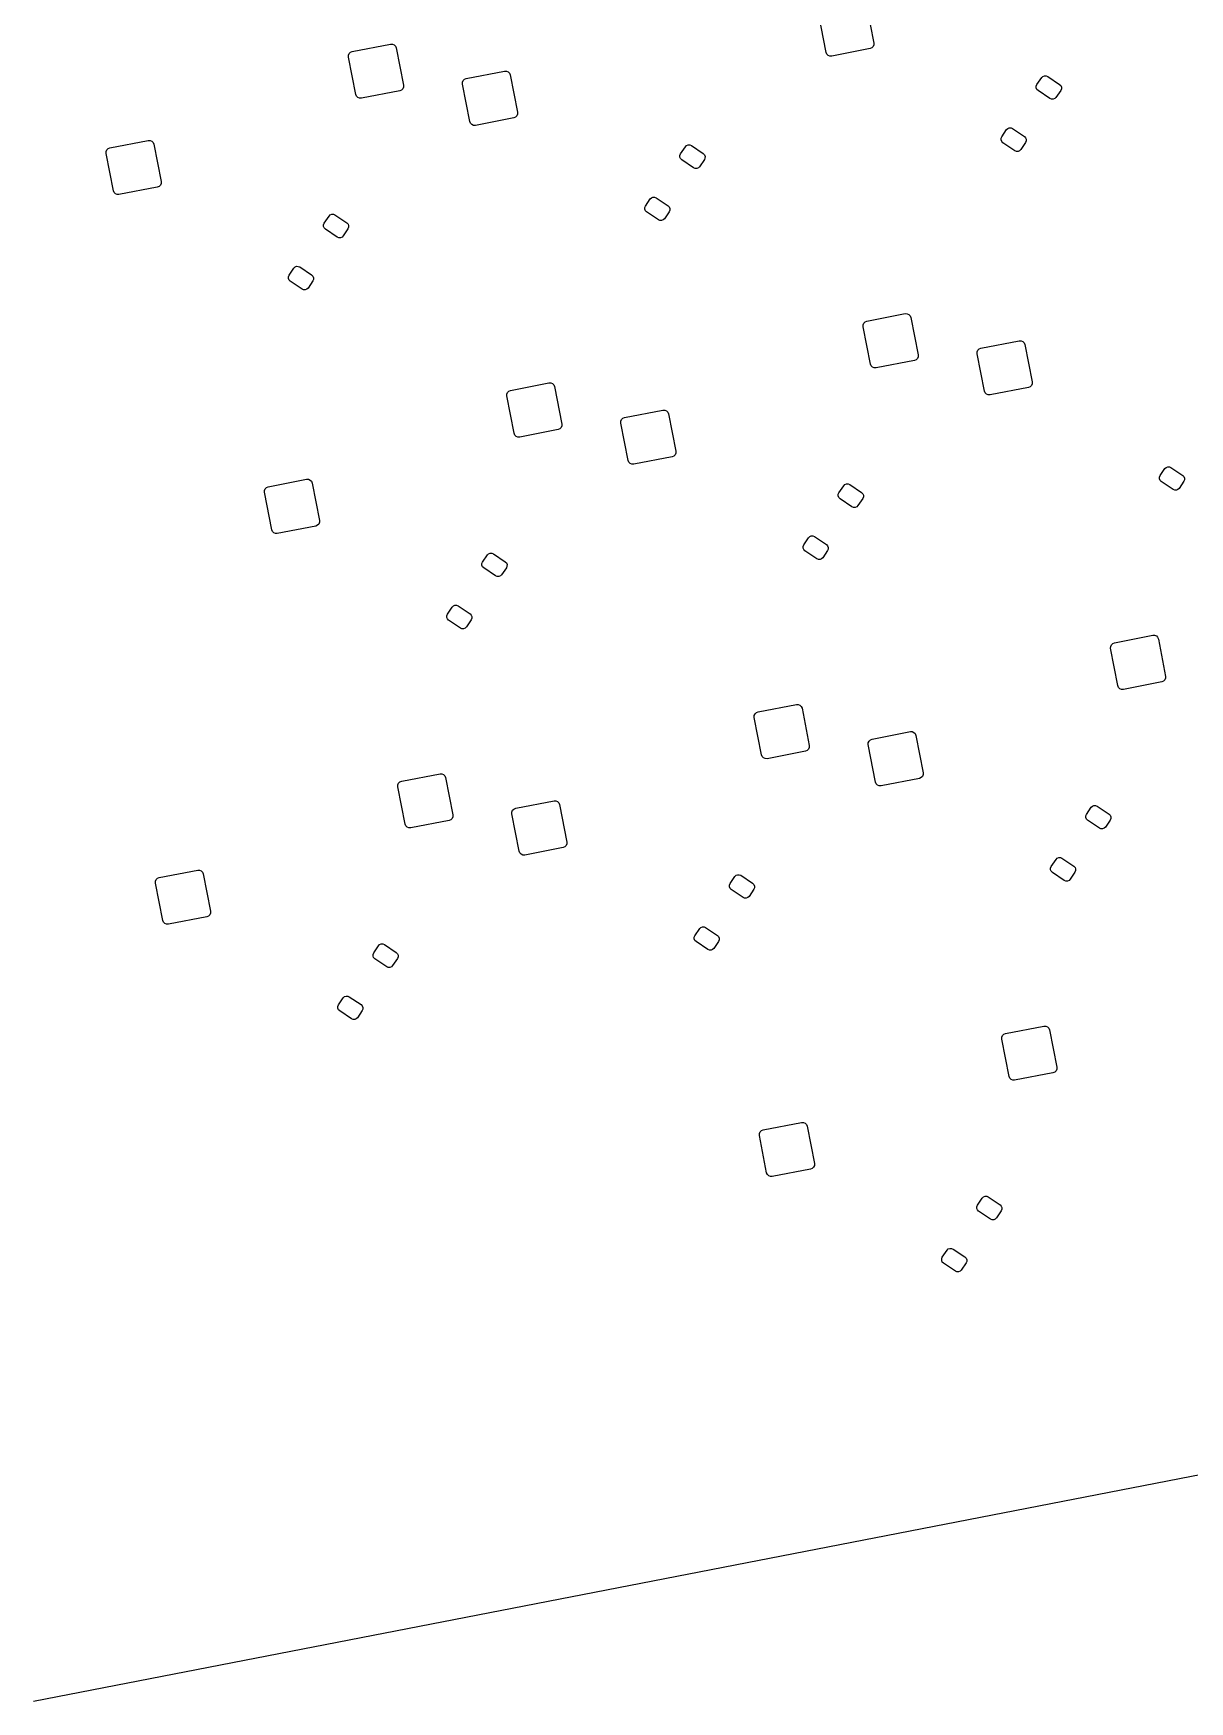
# Model space of a CAD drawing. Extents: x 101 to 518, y -308 to -134.
# Drawn here: x 265.4 to 326.1, y -307.3 to -219.7 of the extents above; entities that cross this region are included whole.
import ezdxf

# ---------------------------------------------------------------- set-up
doc = ezdxf.new("R2010")
doc.units = 0
doc.layers.add('BLACK', color=7, linetype='CONTINUOUS')

msp = doc.modelspace()

# ---------------------------------------------------------------- linework, layer by layer
at = {"layer": 'BLACK', "linetype": 'CONTINUOUS'}
for p, q in [((307.035924, -220.742033), (306.654306, -218.778778)), ((309.157456, -218.292215), (309.539074, -220.25547)), ((282.079964, -220.732713), (282.170246, -220.695778)), ((282.170246, -220.695778), (284.182582, -220.30462)), ((284.182582, -220.30462), (284.280126, -220.305045)), ((284.280126, -220.305045), (284.370082, -220.342767)), ((284.370082, -220.342767), (284.438755, -220.412042)), ((284.438755, -220.412042), (284.475691, -220.502324)), ((284.475691, -220.502324), (284.857309, -222.465579)), ((309.341369, -220.548579), (307.329033, -220.939737)), ((309.431651, -220.511644), (309.341369, -220.548579)), ((309.500927, -220.44297), (309.431651, -220.511644)), ((309.538648, -220.353014), (309.500927, -220.44297)), ((309.539074, -220.25547), (309.538648, -220.353014)), ((281.972541, -220.988887), (281.972967, -220.891343)), ((282.354159, -222.952142), (281.972541, -220.988887)), ((281.972967, -220.891343), (282.010688, -220.801387)), ((282.010688, -220.801387), (282.079964, -220.732713)), ((307.07286, -220.832315), (307.035924, -220.742033)), ((307.141533, -220.90159), (307.07286, -220.832315)), ((307.231489, -220.939312), (307.141533, -220.90159)), ((307.329033, -220.939737), (307.231489, -220.939312)), ((287.954308, -222.413689), (287.954734, -222.316145)), ((288.335926, -224.376944), (287.954308, -222.413689)), ((287.954734, -222.316145), (287.992455, -222.226189)), ((287.992455, -222.226189), (288.061731, -222.157515)), ((288.061731, -222.157515), (288.152013, -222.12058)), ((288.152013, -222.12058), (290.164349, -221.729422)), ((290.164349, -221.729422), (290.261893, -221.729847)), ((290.261893, -221.729847), (290.351849, -221.767569)), ((290.351849, -221.767569), (290.420522, -221.836844)), ((290.420522, -221.836844), (290.457458, -221.927126)), ((290.457458, -221.927126), (290.839076, -223.890381)), ((318.06584, -222.519241), (318.09979, -222.438281)), ((318.09979, -222.438281), (318.351427, -222.065214)), ((318.351427, -222.065214), (318.413775, -222.003408)), ((318.413775, -222.003408), (318.495028, -221.970166)), ((318.495028, -221.970166), (318.582818, -221.970549)), ((318.582818, -221.970549), (318.663779, -222.004499)), ((318.663779, -222.004499), (319.285557, -222.423893)), ((319.285557, -222.423893), (319.347363, -222.486241)), ((282.391095, -223.042424), (282.354159, -222.952142)), ((282.459768, -223.111699), (282.391095, -223.042424)), ((282.549724, -223.149421), (282.459768, -223.111699)), ((282.647268, -223.149846), (282.549724, -223.149421)), ((284.659604, -222.758688), (282.647268, -223.149846)), ((284.749886, -222.721753), (284.659604, -222.758688)), ((284.819162, -222.653079), (284.749886, -222.721753)), ((284.856883, -222.563123), (284.819162, -222.653079)), ((284.857309, -222.465579), (284.856883, -222.563123)), ((318.065457, -222.607031), (318.06584, -222.519241)), ((318.098699, -222.688285), (318.065457, -222.607031)), ((318.160505, -222.750633), (318.098699, -222.688285)), ((318.782283, -223.170027), (318.160505, -222.750633)), ((318.863244, -223.203977), (318.782283, -223.170027)), ((318.951034, -223.20436), (318.863244, -223.203977)), ((319.032287, -223.171118), (318.951034, -223.20436)), ((319.094635, -223.109312), (319.032287, -223.171118)), ((319.346272, -222.736245), (319.094635, -223.109312)), ((319.380222, -222.655285), (319.346272, -222.736245)), ((319.347363, -222.486241), (319.380605, -222.567495)), ((319.380605, -222.567495), (319.380222, -222.655285)), ((290.641371, -224.18349), (288.629035, -224.574648)), ((290.731653, -224.146555), (290.641371, -224.18349)), ((290.800929, -224.077881), (290.731653, -224.146555)), ((290.83865, -223.987925), (290.800929, -224.077881)), ((290.839076, -223.890381), (290.83865, -223.987925)), ((288.372862, -224.467226), (288.335926, -224.376944)), ((288.441535, -224.536501), (288.372862, -224.467226)), ((288.531491, -224.574223), (288.441535, -224.536501)), ((288.629035, -224.574648), (288.531491, -224.574223)), ((316.254454, -225.174105), (316.506091, -224.801038)), ((316.506091, -224.801038), (316.568439, -224.739232)), ((316.568439, -224.739232), (316.649692, -224.70599)), ((316.649692, -224.70599), (316.737482, -224.706373)), ((316.737482, -224.706373), (316.818443, -224.740323)), ((316.818443, -224.740323), (317.440221, -225.159717)), ((269.25431, -226.048601), (269.254736, -225.951057)), ((269.254736, -225.951057), (269.292457, -225.861101)), ((269.292457, -225.861101), (269.361733, -225.792427)), ((269.361733, -225.792427), (269.452015, -225.755492)), ((269.452015, -225.755492), (271.464351, -225.364334)), ((271.464351, -225.364334), (271.561895, -225.364759)), ((271.561895, -225.364759), (271.651851, -225.402481)), ((271.651851, -225.402481), (271.720524, -225.471756)), ((271.720524, -225.471756), (271.75746, -225.562038)), ((271.75746, -225.562038), (272.139078, -227.525293)), ((299.399792, -226.073193), (299.651429, -225.700126)), ((299.651429, -225.700126), (299.713777, -225.63832)), ((299.713777, -225.63832), (299.79503, -225.605078)), ((299.79503, -225.605078), (299.88282, -225.605461)), ((299.88282, -225.605461), (299.963781, -225.639411)), ((299.963781, -225.639411), (300.585559, -226.058805)), ((316.220121, -225.342855), (316.220504, -225.255065)), ((316.253363, -225.424109), (316.220121, -225.342855)), ((316.220504, -225.255065), (316.254454, -225.174105)), ((316.315169, -225.486457), (316.253363, -225.424109)), ((316.936947, -225.905851), (316.315169, -225.486457)), ((317.017908, -225.939801), (316.936947, -225.905851)), ((317.105698, -225.940184), (317.017908, -225.939801)), ((317.186951, -225.906942), (317.105698, -225.940184)), ((317.249299, -225.845136), (317.186951, -225.906942)), ((317.500936, -225.472069), (317.249299, -225.845136)), ((317.440221, -225.159717), (317.502027, -225.222065)), ((317.534886, -225.391109), (317.500936, -225.472069)), ((317.502027, -225.222065), (317.535269, -225.303319)), ((317.535269, -225.303319), (317.534886, -225.391109)), ((269.635928, -228.011856), (269.25431, -226.048601)), ((299.365459, -226.241943), (299.365842, -226.154153)), ((299.398701, -226.323197), (299.365459, -226.241943)), ((299.365842, -226.154153), (299.399792, -226.073193)), ((299.460507, -226.385545), (299.398701, -226.323197)), ((300.082285, -226.804939), (299.460507, -226.385545)), ((300.163246, -226.838889), (300.082285, -226.804939)), ((300.251036, -226.839272), (300.163246, -226.838889)), ((300.332289, -226.80603), (300.251036, -226.839272)), ((300.394637, -226.744224), (300.332289, -226.80603)), ((300.646274, -226.371157), (300.394637, -226.744224)), ((300.585559, -226.058805), (300.647365, -226.121153)), ((300.680224, -226.290197), (300.646274, -226.371157)), ((300.647365, -226.121153), (300.680607, -226.202407)), ((300.680607, -226.202407), (300.680224, -226.290197)), ((272.100931, -227.712793), (272.031655, -227.781467)), ((272.138652, -227.622837), (272.100931, -227.712793)), ((272.139078, -227.525293), (272.138652, -227.622837)), ((269.672864, -228.102138), (269.635928, -228.011856)), ((269.741537, -228.171413), (269.672864, -228.102138)), ((269.831493, -228.209135), (269.741537, -228.171413)), ((269.929037, -228.20956), (269.831493, -228.209135)), ((271.941373, -227.818402), (269.929037, -228.20956)), ((272.031655, -227.781467), (271.941373, -227.818402)), ((297.554456, -228.809017), (297.806093, -228.43595)), ((297.806093, -228.43595), (297.868441, -228.374144)), ((297.868441, -228.374144), (297.949694, -228.340902)), ((297.949694, -228.340902), (298.037484, -228.341285)), ((298.037484, -228.341285), (298.118445, -228.375235)), ((298.118445, -228.375235), (298.740223, -228.794629)), ((280.699794, -229.708104), (280.951431, -229.335037)), ((280.951431, -229.335037), (281.013779, -229.273231)), ((281.013779, -229.273231), (281.095032, -229.239989)), ((281.095032, -229.239989), (281.182822, -229.240372)), ((281.182822, -229.240372), (281.263783, -229.274322)), ((281.263783, -229.274322), (281.885561, -229.693716)), ((297.520123, -228.977767), (297.520506, -228.889977)), ((297.553365, -229.059021), (297.520123, -228.977767)), ((297.520506, -228.889977), (297.554456, -228.809017)), ((297.615171, -229.121369), (297.553365, -229.059021)), ((298.236949, -229.540763), (297.615171, -229.121369)), ((298.800938, -229.106981), (298.549301, -229.480048)), ((298.740223, -228.794629), (298.802029, -228.856977)), ((298.834888, -229.026021), (298.800938, -229.106981)), ((298.802029, -228.856977), (298.835271, -228.938231)), ((298.835271, -228.938231), (298.834888, -229.026021)), ((280.665461, -229.876854), (280.665844, -229.789064)), ((280.698703, -229.958108), (280.665461, -229.876854)), ((280.665844, -229.789064), (280.699794, -229.708104)), ((280.760509, -230.020456), (280.698703, -229.958108)), ((281.382287, -230.43985), (280.760509, -230.020456)), ((281.946276, -230.006068), (281.694639, -230.379135)), ((281.885561, -229.693716), (281.947367, -229.756064)), ((281.980226, -229.925108), (281.946276, -230.006068)), ((281.947367, -229.756064), (281.980609, -229.837318)), ((281.980609, -229.837318), (281.980226, -229.925108)), ((298.31791, -229.574713), (298.236949, -229.540763)), ((298.4057, -229.575096), (298.31791, -229.574713)), ((298.486953, -229.541854), (298.4057, -229.575096)), ((298.549301, -229.480048), (298.486953, -229.541854)), ((281.463248, -230.4738), (281.382287, -230.43985)), ((281.551038, -230.474183), (281.463248, -230.4738)), ((281.632291, -230.440941), (281.551038, -230.474183)), ((281.694639, -230.379135), (281.632291, -230.440941)), ((278.854458, -232.443928), (279.106095, -232.070861)), ((279.106095, -232.070861), (279.168443, -232.009055)), ((279.168443, -232.009055), (279.249696, -231.975813)), ((279.249696, -231.975813), (279.337486, -231.976196)), ((279.337486, -231.976196), (279.418447, -232.010146)), ((279.418447, -232.010146), (280.040225, -232.42954)), ((278.820125, -232.612678), (278.820508, -232.524888)), ((278.853367, -232.693932), (278.820125, -232.612678)), ((278.820508, -232.524888), (278.854458, -232.443928)), ((278.915173, -232.75628), (278.853367, -232.693932)), ((279.536951, -233.175674), (278.915173, -232.75628)), ((280.10094, -232.741892), (279.849303, -233.114959)), ((280.040225, -232.42954), (280.102031, -232.491888)), ((280.13489, -232.660932), (280.10094, -232.741892)), ((280.102031, -232.491888), (280.135273, -232.573142)), ((280.135273, -232.573142), (280.13489, -232.660932)), ((279.617912, -233.209624), (279.536951, -233.175674)), ((279.705702, -233.210007), (279.617912, -233.209624)), ((279.786955, -233.176765), (279.705702, -233.210007)), ((279.849303, -233.114959), (279.786955, -233.176765)), ((309.180155, -234.852136), (311.192491, -234.460978)), ((311.192491, -234.460978), (311.290035, -234.461403)), ((311.290035, -234.461403), (311.379991, -234.499125)), ((311.379991, -234.499125), (311.448664, -234.5684)), ((311.448664, -234.5684), (311.4856, -234.658682)), ((311.4856, -234.658682), (311.867218, -236.621937)), ((308.98245, -235.145245), (308.982876, -235.047701)), ((309.364068, -237.1085), (308.98245, -235.145245)), ((308.982876, -235.047701), (309.020597, -234.957745)), ((309.020597, -234.957745), (309.089873, -234.889071)), ((309.089873, -234.889071), (309.180155, -234.852136)), ((314.964217, -236.570048), (314.964643, -236.472504)), ((314.964643, -236.472504), (315.002364, -236.382548)), ((315.002364, -236.382548), (315.07164, -236.313874)), ((315.07164, -236.313874), (315.161922, -236.276939)), ((315.161922, -236.276939), (317.174258, -235.885781)), ((317.174258, -235.885781), (317.271802, -235.886206)), ((317.271802, -235.886206), (317.361758, -235.923928)), ((317.361758, -235.923928), (317.430431, -235.993203)), ((317.430431, -235.993203), (317.467367, -236.083485)), ((317.467367, -236.083485), (317.848985, -238.04674)), ((309.401004, -237.198782), (309.364068, -237.1085)), ((309.469677, -237.268057), (309.401004, -237.198782)), ((309.559633, -237.305779), (309.469677, -237.268057)), ((309.657177, -237.306204), (309.559633, -237.305779)), ((311.669513, -236.915046), (309.657177, -237.306204)), ((311.759795, -236.878111), (311.669513, -236.915046)), ((311.829071, -236.809437), (311.759795, -236.878111)), ((311.866792, -236.719481), (311.829071, -236.809437)), ((311.867218, -236.621937), (311.866792, -236.719481)), ((315.345835, -238.533303), (314.964217, -236.570048)), ((290.480157, -238.487048), (292.492493, -238.09589)), ((292.492493, -238.09589), (292.590037, -238.096315)), ((292.590037, -238.096315), (292.679993, -238.134037)), ((292.679993, -238.134037), (292.748666, -238.203312)), ((292.748666, -238.203312), (292.785602, -238.293594)), ((317.848559, -238.144284), (317.810838, -238.23424)), ((317.848985, -238.04674), (317.848559, -238.144284)), ((290.282452, -238.780157), (290.282878, -238.682613)), ((290.66407, -240.743412), (290.282452, -238.780157)), ((290.282878, -238.682613), (290.320599, -238.592657)), ((290.320599, -238.592657), (290.389875, -238.523983)), ((290.389875, -238.523983), (290.480157, -238.487048)), ((292.785602, -238.293594), (293.16722, -240.256849)), ((315.382771, -238.623585), (315.345835, -238.533303)), ((315.451444, -238.69286), (315.382771, -238.623585)), ((315.5414, -238.730582), (315.451444, -238.69286)), ((315.638944, -238.731007), (315.5414, -238.730582)), ((317.65128, -238.339849), (315.638944, -238.731007)), ((317.741562, -238.302914), (317.65128, -238.339849)), ((317.810838, -238.23424), (317.741562, -238.302914)), ((296.302366, -240.017459), (296.371642, -239.948785)), ((296.371642, -239.948785), (296.461924, -239.91185)), ((296.461924, -239.91185), (298.47426, -239.520692)), ((298.47426, -239.520692), (298.571804, -239.521117)), ((298.571804, -239.521117), (298.66176, -239.558839)), ((298.66176, -239.558839), (298.730433, -239.628114)), ((298.730433, -239.628114), (298.767369, -239.718396)), ((298.767369, -239.718396), (299.148987, -241.681651)), ((290.701006, -240.833694), (290.66407, -240.743412)), ((290.769679, -240.902969), (290.701006, -240.833694)), ((292.969515, -240.549958), (290.957179, -240.941116)), ((293.059797, -240.513023), (292.969515, -240.549958)), ((293.129073, -240.444349), (293.059797, -240.513023)), ((293.166794, -240.354393), (293.129073, -240.444349)), ((293.16722, -240.256849), (293.166794, -240.354393)), ((296.264219, -240.204959), (296.264645, -240.107415)), ((296.645837, -242.168214), (296.264219, -240.204959)), ((296.264645, -240.107415), (296.302366, -240.017459)), ((290.859635, -240.940691), (290.769679, -240.902969)), ((290.957179, -240.941116), (290.859635, -240.940691)), ((299.148987, -241.681651), (299.148561, -241.779195)), ((296.682773, -242.258496), (296.645837, -242.168214)), ((296.751446, -242.327771), (296.682773, -242.258496)), ((296.841402, -242.365493), (296.751446, -242.327771)), ((296.938946, -242.365918), (296.841402, -242.365493)), ((298.951282, -241.97476), (296.938946, -242.365918)), ((299.041564, -241.937825), (298.951282, -241.97476)), ((299.11084, -241.869151), (299.041564, -241.937825)), ((299.148561, -241.779195), (299.11084, -241.869151)), ((324.564365, -242.965375), (324.816002, -242.592308)), ((324.816002, -242.592308), (324.87835, -242.530502)), ((324.87835, -242.530502), (324.959603, -242.49726)), ((324.959603, -242.49726), (325.047393, -242.497643)), ((325.047393, -242.497643), (325.128354, -242.531593)), ((325.128354, -242.531593), (325.750132, -242.950987)), ((277.761926, -243.546762), (279.774262, -243.155604)), ((279.774262, -243.155604), (279.871806, -243.156029)), ((279.871806, -243.156029), (279.961762, -243.193751)), ((279.961762, -243.193751), (280.030435, -243.263026)), ((280.030435, -243.263026), (280.067371, -243.353308)), ((280.067371, -243.353308), (280.448989, -245.316563)), ((307.96134, -243.491396), (308.023688, -243.42959)), ((308.023688, -243.42959), (308.104941, -243.396348)), ((308.104941, -243.396348), (308.192731, -243.396731)), ((308.192731, -243.396731), (308.273692, -243.430681)), ((308.273692, -243.430681), (308.89547, -243.850075)), ((324.530032, -243.134125), (324.530415, -243.046335)), ((324.563274, -243.215379), (324.530032, -243.134125)), ((324.530415, -243.046335), (324.564365, -242.965375)), ((324.62508, -243.277727), (324.563274, -243.215379)), ((325.246858, -243.697121), (324.62508, -243.277727)), ((325.810847, -243.263339), (325.55921, -243.636406)), ((325.750132, -242.950987), (325.811938, -243.013335)), ((325.844797, -243.182379), (325.810847, -243.263339)), ((325.811938, -243.013335), (325.84518, -243.094589)), ((325.84518, -243.094589), (325.844797, -243.182379)), ((277.564221, -243.839871), (277.564647, -243.742327)), ((277.945839, -245.803126), (277.564221, -243.839871)), ((277.564647, -243.742327), (277.602368, -243.652371)), ((277.602368, -243.652371), (277.671644, -243.583697)), ((277.671644, -243.583697), (277.761926, -243.546762)), ((307.67537, -244.033213), (307.675753, -243.945423)), ((307.708612, -244.114467), (307.67537, -244.033213)), ((307.675753, -243.945423), (307.709703, -243.864463)), ((307.770418, -244.176815), (307.708612, -244.114467)), ((307.709703, -243.864463), (307.96134, -243.491396)), ((308.392196, -244.596209), (307.770418, -244.176815)), ((308.956185, -244.162427), (308.704548, -244.535494)), ((308.89547, -243.850075), (308.957276, -243.912423)), ((308.990135, -244.081467), (308.956185, -244.162427)), ((308.957276, -243.912423), (308.990518, -243.993677)), ((308.990518, -243.993677), (308.990135, -244.081467)), ((325.327819, -243.731071), (325.246858, -243.697121)), ((325.415609, -243.731454), (325.327819, -243.731071)), ((325.496862, -243.698212), (325.415609, -243.731454)), ((325.55921, -243.636406), (325.496862, -243.698212)), ((308.473157, -244.630159), (308.392196, -244.596209)), ((308.560947, -244.630542), (308.473157, -244.630159)), ((308.6422, -244.5973), (308.560947, -244.630542)), ((308.704548, -244.535494), (308.6422, -244.5973)), ((277.982775, -245.893408), (277.945839, -245.803126)), ((278.051448, -245.962683), (277.982775, -245.893408)), ((278.141404, -246.000405), (278.051448, -245.962683)), ((278.238948, -246.00083), (278.141404, -246.000405)), ((280.251284, -245.609672), (278.238948, -246.00083)), ((280.341566, -245.572737), (280.251284, -245.609672)), ((280.410842, -245.504063), (280.341566, -245.572737)), ((280.448563, -245.414107), (280.410842, -245.504063)), ((280.448989, -245.316563), (280.448563, -245.414107)), ((305.830034, -246.769037), (305.830417, -246.681247)), ((305.863276, -246.850291), (305.830034, -246.769037)), ((305.830417, -246.681247), (305.864367, -246.600287)), ((305.925082, -246.912639), (305.863276, -246.850291)), ((305.864367, -246.600287), (306.116004, -246.22722)), ((306.54686, -247.332033), (305.925082, -246.912639)), ((306.116004, -246.22722), (306.178352, -246.165414)), ((306.178352, -246.165414), (306.259605, -246.132172)), ((306.259605, -246.132172), (306.347395, -246.132555)), ((306.347395, -246.132555), (306.428356, -246.166505)), ((306.428356, -246.166505), (307.050134, -246.585899)), ((307.110849, -246.898251), (306.859212, -247.271318)), ((307.050134, -246.585899), (307.11194, -246.648247)), ((307.144799, -246.817291), (307.110849, -246.898251)), ((307.11194, -246.648247), (307.145182, -246.729501)), ((307.145182, -246.729501), (307.144799, -246.817291)), ((288.975372, -247.668124), (288.975755, -247.580334)), ((289.008614, -247.749378), (288.975372, -247.668124)), ((288.975755, -247.580334), (289.009705, -247.499374)), ((289.07042, -247.811726), (289.008614, -247.749378)), ((289.009705, -247.499374), (289.261342, -247.126307)), ((289.692198, -248.23112), (289.07042, -247.811726)), ((289.261342, -247.126307), (289.32369, -247.064501)), ((289.32369, -247.064501), (289.404943, -247.031259)), ((289.404943, -247.031259), (289.492733, -247.031642)), ((289.492733, -247.031642), (289.573694, -247.065592)), ((289.573694, -247.065592), (290.195472, -247.484986)), ((290.256187, -247.797338), (290.00455, -248.170405)), ((290.195472, -247.484986), (290.257278, -247.547334)), ((290.290137, -247.716378), (290.256187, -247.797338)), ((290.257278, -247.547334), (290.29052, -247.628588)), ((290.29052, -247.628588), (290.290137, -247.716378)), ((306.627821, -247.365983), (306.54686, -247.332033)), ((306.715611, -247.366366), (306.627821, -247.365983)), ((306.796864, -247.333124), (306.715611, -247.366366)), ((306.859212, -247.271318), (306.796864, -247.333124)), ((289.773159, -248.26507), (289.692198, -248.23112)), ((289.860949, -248.265453), (289.773159, -248.26507)), ((289.942202, -248.232211), (289.860949, -248.265453)), ((290.00455, -248.170405), (289.942202, -248.232211)), ((287.130036, -250.403948), (287.130419, -250.316158)), ((287.163278, -250.485202), (287.130036, -250.403948)), ((287.130419, -250.316158), (287.164369, -250.235198)), ((287.225084, -250.54755), (287.163278, -250.485202)), ((287.164369, -250.235198), (287.416006, -249.862131)), ((287.416006, -249.862131), (287.478354, -249.800325)), ((287.478354, -249.800325), (287.559607, -249.767083)), ((287.559607, -249.767083), (287.647397, -249.767466)), ((287.647397, -249.767466), (287.728358, -249.801416)), ((287.728358, -249.801416), (288.350136, -250.22081)), ((288.350136, -250.22081), (288.411942, -250.283158)), ((288.444801, -250.452202), (288.410851, -250.533162)), ((288.411942, -250.283158), (288.445184, -250.364412)), ((288.445184, -250.364412), (288.444801, -250.452202)), ((287.846862, -250.966944), (287.225084, -250.54755)), ((287.927823, -251.000894), (287.846862, -250.966944)), ((288.015613, -251.001277), (287.927823, -251.000894)), ((288.096866, -250.968035), (288.015613, -251.001277)), ((288.159214, -250.906229), (288.096866, -250.968035)), ((288.410851, -250.533162), (288.159214, -250.906229)), ((322.165065, -251.734678), (324.177401, -251.34352)), ((324.177401, -251.34352), (324.274945, -251.343945)), ((324.274945, -251.343945), (324.364901, -251.381667)), ((321.96736, -252.027787), (321.967786, -251.930243)), ((322.348978, -253.991042), (321.96736, -252.027787)), ((321.967786, -251.930243), (322.005507, -251.840287)), ((322.005507, -251.840287), (322.074783, -251.771613)), ((322.074783, -251.771613), (322.165065, -251.734678)), ((324.364901, -251.381667), (324.433574, -251.450942)), ((324.433574, -251.450942), (324.47051, -251.541224)), ((324.47051, -251.541224), (324.852128, -253.504479)), ((322.385914, -254.081324), (322.348978, -253.991042)), ((324.654423, -253.797588), (322.642087, -254.188746)), ((324.744705, -253.760653), (324.654423, -253.797588)), ((324.813981, -253.691979), (324.744705, -253.760653)), ((324.851702, -253.602023), (324.813981, -253.691979)), ((324.852128, -253.504479), (324.851702, -253.602023)), ((322.454587, -254.150599), (322.385914, -254.081324)), ((322.544543, -254.188321), (322.454587, -254.150599)), ((322.642087, -254.188746), (322.544543, -254.188321)), ((303.267362, -255.662699), (303.267788, -255.565155)), ((303.64898, -257.625954), (303.267362, -255.662699)), ((303.267788, -255.565155), (303.305509, -255.475199)), ((303.305509, -255.475199), (303.374785, -255.406525)), ((303.374785, -255.406525), (303.465067, -255.36959)), ((303.465067, -255.36959), (305.477403, -254.978432)), ((305.477403, -254.978432), (305.574947, -254.978857)), ((305.574947, -254.978857), (305.664903, -255.016579)), ((305.664903, -255.016579), (305.733576, -255.085854)), ((305.733576, -255.085854), (305.770512, -255.176136)), ((305.770512, -255.176136), (306.15213, -257.139391)), ((309.446834, -256.794392), (311.45917, -256.403234)), ((311.45917, -256.403234), (311.556714, -256.403659)), ((311.556714, -256.403659), (311.64667, -256.441381)), ((311.64667, -256.441381), (311.715343, -256.510656)), ((311.715343, -256.510656), (311.752279, -256.600938)), ((311.752279, -256.600938), (312.133897, -258.564193)), ((305.954425, -257.4325), (303.942089, -257.823658)), ((306.044707, -257.395565), (305.954425, -257.4325)), ((306.113983, -257.326891), (306.044707, -257.395565)), ((306.151704, -257.236935), (306.113983, -257.326891)), ((306.15213, -257.139391), (306.151704, -257.236935)), ((309.249129, -257.087501), (309.249555, -256.989957)), ((309.630747, -259.050756), (309.249129, -257.087501)), ((309.249555, -256.989957), (309.287276, -256.900001)), ((309.287276, -256.900001), (309.356552, -256.831327)), ((309.356552, -256.831327), (309.446834, -256.794392)), ((303.685916, -257.716236), (303.64898, -257.625954)), ((303.754589, -257.785511), (303.685916, -257.716236)), ((303.844545, -257.823233), (303.754589, -257.785511)), ((303.942089, -257.823658), (303.844545, -257.823233)), ((284.567364, -259.29761), (284.56779, -259.200066)), ((284.56779, -259.200066), (284.605511, -259.11011)), ((284.605511, -259.11011), (284.674787, -259.041436)), ((284.674787, -259.041436), (284.765069, -259.004501)), ((284.765069, -259.004501), (286.777405, -258.613343)), ((286.777405, -258.613343), (286.874949, -258.613768)), ((286.874949, -258.613768), (286.964905, -258.65149)), ((286.964905, -258.65149), (287.033578, -258.720765)), ((287.033578, -258.720765), (287.070514, -258.811047)), ((287.070514, -258.811047), (287.452132, -260.774302)), ((309.667683, -259.141038), (309.630747, -259.050756)), ((309.736356, -259.210313), (309.667683, -259.141038)), ((309.826312, -259.248035), (309.736356, -259.210313)), ((309.923856, -259.24846), (309.826312, -259.248035)), ((311.936192, -258.857302), (309.923856, -259.24846)), ((312.026474, -258.820367), (311.936192, -258.857302)), ((312.09575, -258.751693), (312.026474, -258.820367)), ((312.133471, -258.661737), (312.09575, -258.751693)), ((312.133897, -258.564193), (312.133471, -258.661737)), ((284.948982, -261.260865), (284.567364, -259.29761)), ((290.746836, -260.429304), (292.759172, -260.038146)), ((292.759172, -260.038146), (292.856716, -260.038571)), ((292.856716, -260.038571), (292.946672, -260.076293)), ((292.946672, -260.076293), (293.015345, -260.145568)), ((287.413985, -260.961802), (287.344709, -261.030476)), ((287.451706, -260.871846), (287.413985, -260.961802)), ((287.452132, -260.774302), (287.451706, -260.871846)), ((290.549131, -260.722413), (290.549557, -260.624869)), ((290.930749, -262.685668), (290.549131, -260.722413)), ((290.549557, -260.624869), (290.587278, -260.534913)), ((290.587278, -260.534913), (290.656554, -260.466239)), ((290.656554, -260.466239), (290.746836, -260.429304)), ((293.015345, -260.145568), (293.052281, -260.23585)), ((293.052281, -260.23585), (293.433899, -262.199105)), ((320.66028, -260.915755), (320.660663, -260.827965)), ((320.693522, -260.997009), (320.66028, -260.915755)), ((320.660663, -260.827965), (320.694613, -260.747005)), ((320.755328, -261.059357), (320.693522, -260.997009)), ((320.694613, -260.747005), (320.94625, -260.373938)), ((320.94625, -260.373938), (321.008598, -260.312132)), ((321.008598, -260.312132), (321.089851, -260.27889)), ((321.089851, -260.27889), (321.177641, -260.279273)), ((321.177641, -260.279273), (321.258602, -260.313223)), ((321.258602, -260.313223), (321.88038, -260.732617)), ((321.88038, -260.732617), (321.942186, -260.794965)), ((321.975045, -260.964009), (321.941095, -261.044969)), ((321.942186, -260.794965), (321.975428, -260.876219)), ((321.975428, -260.876219), (321.975045, -260.964009)), ((284.985918, -261.351147), (284.948982, -261.260865)), ((285.054591, -261.420422), (284.985918, -261.351147)), ((285.144547, -261.458144), (285.054591, -261.420422)), ((285.242091, -261.458569), (285.144547, -261.458144)), ((287.254427, -261.067411), (285.242091, -261.458569)), ((287.344709, -261.030476), (287.254427, -261.067411)), ((321.377106, -261.478751), (320.755328, -261.059357)), ((321.458067, -261.512701), (321.377106, -261.478751)), ((321.545857, -261.513084), (321.458067, -261.512701)), ((321.62711, -261.479842), (321.545857, -261.513084)), ((321.689458, -261.418036), (321.62711, -261.479842)), ((321.941095, -261.044969), (321.689458, -261.418036)), ((290.967685, -262.77595), (290.930749, -262.685668)), ((293.236194, -262.492214), (291.223858, -262.883372)), ((293.326476, -262.455279), (293.236194, -262.492214)), ((293.395752, -262.386605), (293.326476, -262.455279)), ((293.433473, -262.296649), (293.395752, -262.386605)), ((293.433899, -262.199105), (293.433473, -262.296649)), ((291.036358, -262.845225), (290.967685, -262.77595)), ((291.126314, -262.882947), (291.036358, -262.845225)), ((291.223858, -262.883372), (291.126314, -262.882947)), ((318.814944, -263.651579), (318.815327, -263.563789)), ((318.815327, -263.563789), (318.849277, -263.482829)), ((318.849277, -263.482829), (319.100914, -263.109762)), ((319.100914, -263.109762), (319.163262, -263.047956)), ((319.163262, -263.047956), (319.244515, -263.014714)), ((319.244515, -263.014714), (319.332305, -263.015097)), ((319.332305, -263.015097), (319.413266, -263.049047)), ((319.413266, -263.049047), (320.035044, -263.468441)), ((320.035044, -263.468441), (320.09685, -263.530789)), ((320.09685, -263.530789), (320.130092, -263.612043)), ((320.130092, -263.612043), (320.129709, -263.699833)), ((271.849133, -264.357324), (271.849559, -264.25978)), ((272.230751, -266.320579), (271.849133, -264.357324)), ((271.849559, -264.25978), (271.88728, -264.169824)), ((271.88728, -264.169824), (271.956556, -264.10115)), ((271.956556, -264.10115), (272.046838, -264.064215)), ((272.046838, -264.064215), (274.059174, -263.673057)), ((274.059174, -263.673057), (274.156718, -263.673482)), ((274.156718, -263.673482), (274.246674, -263.711204)), ((274.246674, -263.711204), (274.315347, -263.780479)), ((274.315347, -263.780479), (274.352283, -263.870761)), ((274.352283, -263.870761), (274.733901, -265.834016)), ((301.960282, -264.550666), (301.960665, -264.462876)), ((301.960665, -264.462876), (301.994615, -264.381916)), ((301.994615, -264.381916), (302.246252, -264.008849)), ((302.246252, -264.008849), (302.3086, -263.947043)), ((302.3086, -263.947043), (302.389853, -263.913801)), ((302.389853, -263.913801), (302.477643, -263.914184)), ((302.477643, -263.914184), (302.558604, -263.948134)), ((302.558604, -263.948134), (303.180382, -264.367528)), ((303.180382, -264.367528), (303.242188, -264.429876)), ((303.242188, -264.429876), (303.27543, -264.51113)), ((318.848186, -263.732833), (318.814944, -263.651579)), ((318.909992, -263.795181), (318.848186, -263.732833)), ((319.53177, -264.214575), (318.909992, -263.795181)), ((319.612731, -264.248525), (319.53177, -264.214575)), ((319.700521, -264.248908), (319.612731, -264.248525)), ((319.781774, -264.215666), (319.700521, -264.248908)), ((319.844122, -264.15386), (319.781774, -264.215666)), ((320.095759, -263.780793), (319.844122, -264.15386)), ((320.129709, -263.699833), (320.095759, -263.780793)), ((301.993524, -264.63192), (301.960282, -264.550666)), ((302.05533, -264.694268), (301.993524, -264.63192)), ((302.677108, -265.113662), (302.05533, -264.694268)), ((302.758069, -265.147612), (302.677108, -265.113662)), ((302.845859, -265.147995), (302.758069, -265.147612)), ((302.927112, -265.114753), (302.845859, -265.147995)), ((302.98946, -265.052947), (302.927112, -265.114753)), ((303.241097, -264.67988), (302.98946, -265.052947)), ((303.275047, -264.59892), (303.241097, -264.67988)), ((303.27543, -264.51113), (303.275047, -264.59892)), ((274.536196, -266.127125), (272.52386, -266.518283)), ((274.626478, -266.09019), (274.536196, -266.127125)), ((274.695754, -266.021516), (274.626478, -266.09019)), ((274.733475, -265.93156), (274.695754, -266.021516)), ((274.733901, -265.834016), (274.733475, -265.93156)), ((272.267687, -266.410861), (272.230751, -266.320579)), ((272.33636, -266.480136), (272.267687, -266.410861)), ((272.426316, -266.517858), (272.33636, -266.480136)), ((272.52386, -266.518283), (272.426316, -266.517858)), ((300.115329, -267.1987), (300.149279, -267.11774)), ((300.149279, -267.11774), (300.400916, -266.744673)), ((300.400916, -266.744673), (300.463264, -266.682867)), ((300.463264, -266.682867), (300.544517, -266.649625)), ((300.544517, -266.649625), (300.632307, -266.650008)), ((300.632307, -266.650008), (300.713268, -266.683958)), ((300.713268, -266.683958), (301.335046, -267.103352)), ((301.335046, -267.103352), (301.396852, -267.1657)), ((283.294617, -268.016828), (283.546254, -267.643761)), ((283.546254, -267.643761), (283.608602, -267.581955)), ((283.608602, -267.581955), (283.689855, -267.548713)), ((283.689855, -267.548713), (283.777645, -267.549096)), ((283.777645, -267.549096), (283.858606, -267.583046)), ((283.858606, -267.583046), (284.480384, -268.00244)), ((284.480384, -268.00244), (284.54219, -268.064788)), ((300.114946, -267.28649), (300.115329, -267.1987)), ((300.148188, -267.367744), (300.114946, -267.28649)), ((300.209994, -267.430092), (300.148188, -267.367744)), ((300.831772, -267.849486), (300.209994, -267.430092)), ((300.912733, -267.883436), (300.831772, -267.849486)), ((301.000523, -267.883819), (300.912733, -267.883436)), ((301.081776, -267.850577), (301.000523, -267.883819)), ((301.144124, -267.788771), (301.081776, -267.850577)), ((301.395761, -267.415704), (301.144124, -267.788771)), ((301.429711, -267.334744), (301.395761, -267.415704)), ((301.396852, -267.1657), (301.430094, -267.246954)), ((301.430094, -267.246954), (301.429711, -267.334744)), ((283.260284, -268.185578), (283.260667, -268.097788)), ((283.293526, -268.266832), (283.260284, -268.185578)), ((283.260667, -268.097788), (283.294617, -268.016828)), ((283.355332, -268.32918), (283.293526, -268.266832)), ((283.97711, -268.748574), (283.355332, -268.32918)), ((284.058071, -268.782524), (283.97711, -268.748574)), ((284.145861, -268.782907), (284.058071, -268.782524)), ((284.227114, -268.749665), (284.145861, -268.782907)), ((284.289462, -268.687859), (284.227114, -268.749665)), ((284.541099, -268.314792), (284.289462, -268.687859)), ((284.575049, -268.233832), (284.541099, -268.314792)), ((284.54219, -268.064788), (284.575432, -268.146042)), ((284.575432, -268.146042), (284.575049, -268.233832)), ((281.449281, -270.752652), (281.700918, -270.379585)), ((281.700918, -270.379585), (281.763266, -270.317779)), ((281.763266, -270.317779), (281.844519, -270.284537)), ((281.844519, -270.284537), (281.932309, -270.28492)), ((281.932309, -270.28492), (282.01327, -270.31887)), ((282.01327, -270.31887), (282.635048, -270.738264)), ((281.414948, -270.921402), (281.415331, -270.833612)), ((281.44819, -271.002656), (281.414948, -270.921402)), ((281.415331, -270.833612), (281.449281, -270.752652)), ((281.509996, -271.065004), (281.44819, -271.002656)), ((282.131774, -271.484398), (281.509996, -271.065004)), ((282.212735, -271.518348), (282.131774, -271.484398)), ((282.381778, -271.485489), (282.300525, -271.518731)), ((282.444126, -271.423683), (282.381778, -271.485489)), ((282.695763, -271.050616), (282.444126, -271.423683)), ((282.635048, -270.738264), (282.696854, -270.800612)), ((282.729713, -270.969656), (282.695763, -271.050616)), ((282.696854, -270.800612), (282.730096, -270.881866)), ((282.730096, -270.881866), (282.729713, -270.969656)), ((282.300525, -271.518731), (282.212735, -271.518348)), ((316.252698, -272.447697), (316.290419, -272.357741)), ((316.290419, -272.357741), (316.359695, -272.289067)), ((316.359695, -272.289067), (316.449977, -272.252132)), ((316.449977, -272.252132), (318.462313, -271.860974)), ((318.462313, -271.860974), (318.559857, -271.861399)), ((318.559857, -271.861399), (318.649813, -271.899121)), ((318.649813, -271.899121), (318.718486, -271.968396)), ((318.718486, -271.968396), (318.755422, -272.058678)), ((318.755422, -272.058678), (319.13704, -274.021933)), ((441.651426, -273.055222), (265.437832, -307.329325)), ((316.252272, -272.545241), (316.252698, -272.447697)), ((316.63389, -274.508496), (316.252272, -272.545241)), ((319.136614, -274.119477), (319.098893, -274.209433)), ((319.13704, -274.021933), (319.136614, -274.119477)), ((316.670826, -274.598778), (316.63389, -274.508496)), ((316.739499, -274.668053), (316.670826, -274.598778)), ((316.829455, -274.705775), (316.739499, -274.668053)), ((316.926999, -274.7062), (316.829455, -274.705775)), ((318.939335, -274.315042), (316.926999, -274.7062)), ((319.029617, -274.278107), (318.939335, -274.315042)), ((319.098893, -274.209433), (319.029617, -274.278107)), ((303.534041, -277.604955), (303.534467, -277.507411)), ((303.915659, -279.56821), (303.534041, -277.604955)), ((303.534467, -277.507411), (303.572188, -277.417455)), ((303.572188, -277.417455), (303.641464, -277.348781)), ((303.641464, -277.348781), (303.731746, -277.311846)), ((303.731746, -277.311846), (305.744082, -276.920688)), ((305.744082, -276.920688), (305.841626, -276.921113)), ((305.841626, -276.921113), (305.931582, -276.958835)), ((305.931582, -276.958835), (306.000255, -277.02811)), ((306.000255, -277.02811), (306.037191, -277.118392)), ((306.037191, -277.118392), (306.418809, -279.081647)), ((306.221104, -279.374756), (304.208768, -279.765914)), ((306.311386, -279.337821), (306.221104, -279.374756)), ((306.380662, -279.269147), (306.311386, -279.337821)), ((306.418383, -279.179191), (306.380662, -279.269147)), ((306.418809, -279.081647), (306.418383, -279.179191)), ((303.952595, -279.658492), (303.915659, -279.56821)), ((304.021268, -279.727767), (303.952595, -279.658492)), ((304.111224, -279.765489), (304.021268, -279.727767)), ((304.208768, -279.765914), (304.111224, -279.765489)), ((314.979525, -281.264458), (315.231162, -280.891391)), ((315.231162, -280.891391), (315.29351, -280.829585)), ((315.29351, -280.829585), (315.374763, -280.796343)), ((315.374763, -280.796343), (315.462553, -280.796726)), ((315.462553, -280.796726), (315.543514, -280.830676)), ((315.543514, -280.830676), (316.165292, -281.25007)), ((314.945192, -281.433208), (314.945575, -281.345418)), ((314.978434, -281.514462), (314.945192, -281.433208)), ((314.945575, -281.345418), (314.979525, -281.264458)), ((315.04024, -281.57681), (314.978434, -281.514462)), ((315.662018, -281.996204), (315.04024, -281.57681)), ((315.742979, -282.030154), (315.662018, -281.996204)), ((315.912022, -281.997295), (315.830769, -282.030537)), ((315.97437, -281.935489), (315.912022, -281.997295)), ((316.226007, -281.562422), (315.97437, -281.935489)), ((316.165292, -281.25007), (316.227098, -281.312418)), ((316.259957, -281.481462), (316.226007, -281.562422)), ((316.227098, -281.312418), (316.26034, -281.393672)), ((316.26034, -281.393672), (316.259957, -281.481462)), ((315.830769, -282.030537), (315.742979, -282.030154)), ((313.134189, -284.000282), (313.385826, -283.627215)), ((313.385826, -283.627215), (313.448174, -283.565409)), ((313.448174, -283.565409), (313.529427, -283.532167)), ((313.529427, -283.532167), (313.617217, -283.53255)), ((313.617217, -283.53255), (313.698178, -283.5665)), ((313.698178, -283.5665), (314.319956, -283.985894)), ((313.099856, -284.169032), (313.100239, -284.081242)), ((313.133098, -284.250286), (313.099856, -284.169032)), ((313.100239, -284.081242), (313.134189, -284.000282)), ((313.194904, -284.312634), (313.133098, -284.250286)), ((313.816682, -284.732028), (313.194904, -284.312634)), ((314.380671, -284.298246), (314.129034, -284.671313)), ((314.319956, -283.985894), (314.381762, -284.048242)), ((314.414621, -284.217286), (314.380671, -284.298246)), ((314.381762, -284.048242), (314.415004, -284.129496)), ((314.415004, -284.129496), (314.414621, -284.217286)), ((313.897643, -284.765978), (313.816682, -284.732028)), ((313.985433, -284.766361), (313.897643, -284.765978)), ((314.066686, -284.733119), (313.985433, -284.766361)), ((314.129034, -284.671313), (314.066686, -284.733119))]:
    msp.add_line(p, q, dxfattribs=at)

doc.saveas('drawing.dxf')
